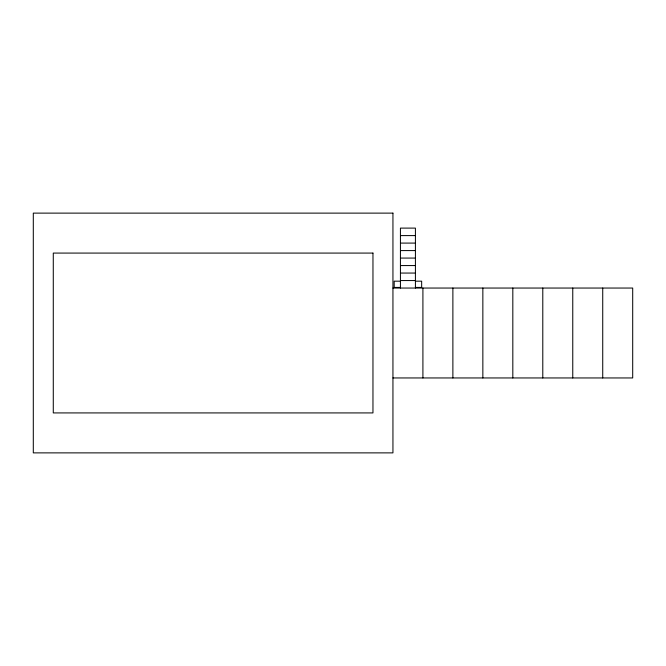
<?xml version="1.0" encoding="UTF-8"?>
<svg xmlns="http://www.w3.org/2000/svg" width="666" height="666" viewBox="0 0 666 666"><rect width="100%" height="100%" fill="white"/><g stroke="black" fill="none" stroke-linecap="round" stroke-linejoin="round"><path stroke-width="1" d="M400.433 235.597L415.418 235.597M400.433 243.09L415.418 243.09M400.433 250.583L415.418 250.583M400.433 258.075L415.418 258.075M400.433 265.567L415.418 265.567M400.433 273.06L415.418 273.06M400.433 280.553L415.418 280.553M400.433 281.177L394.189 281.177L394.189 287.421L400.433 287.421M415.418 281.177L421.661 281.177L421.661 287.421L415.418 287.421M392.94 288.045L632.7 288.045L632.7 377.955L392.94 377.955M602.73 288.045L602.73 377.955M572.76 288.045L572.76 377.955M542.79 288.045L542.79 377.955M512.82 288.045L512.82 377.955M482.85 288.045L482.85 377.955M452.88 288.045L452.88 377.955M422.91 288.045L422.91 377.955M415.418 288.045L415.418 228.105L400.433 228.105L400.433 288.045M392.94 213.12L33.3 213.12L33.3 452.88L392.94 452.88L392.94 213.12M372.96 253.08L53.28 253.08L53.28 412.92L372.96 412.92L372.96 253.08"/></g></svg>
